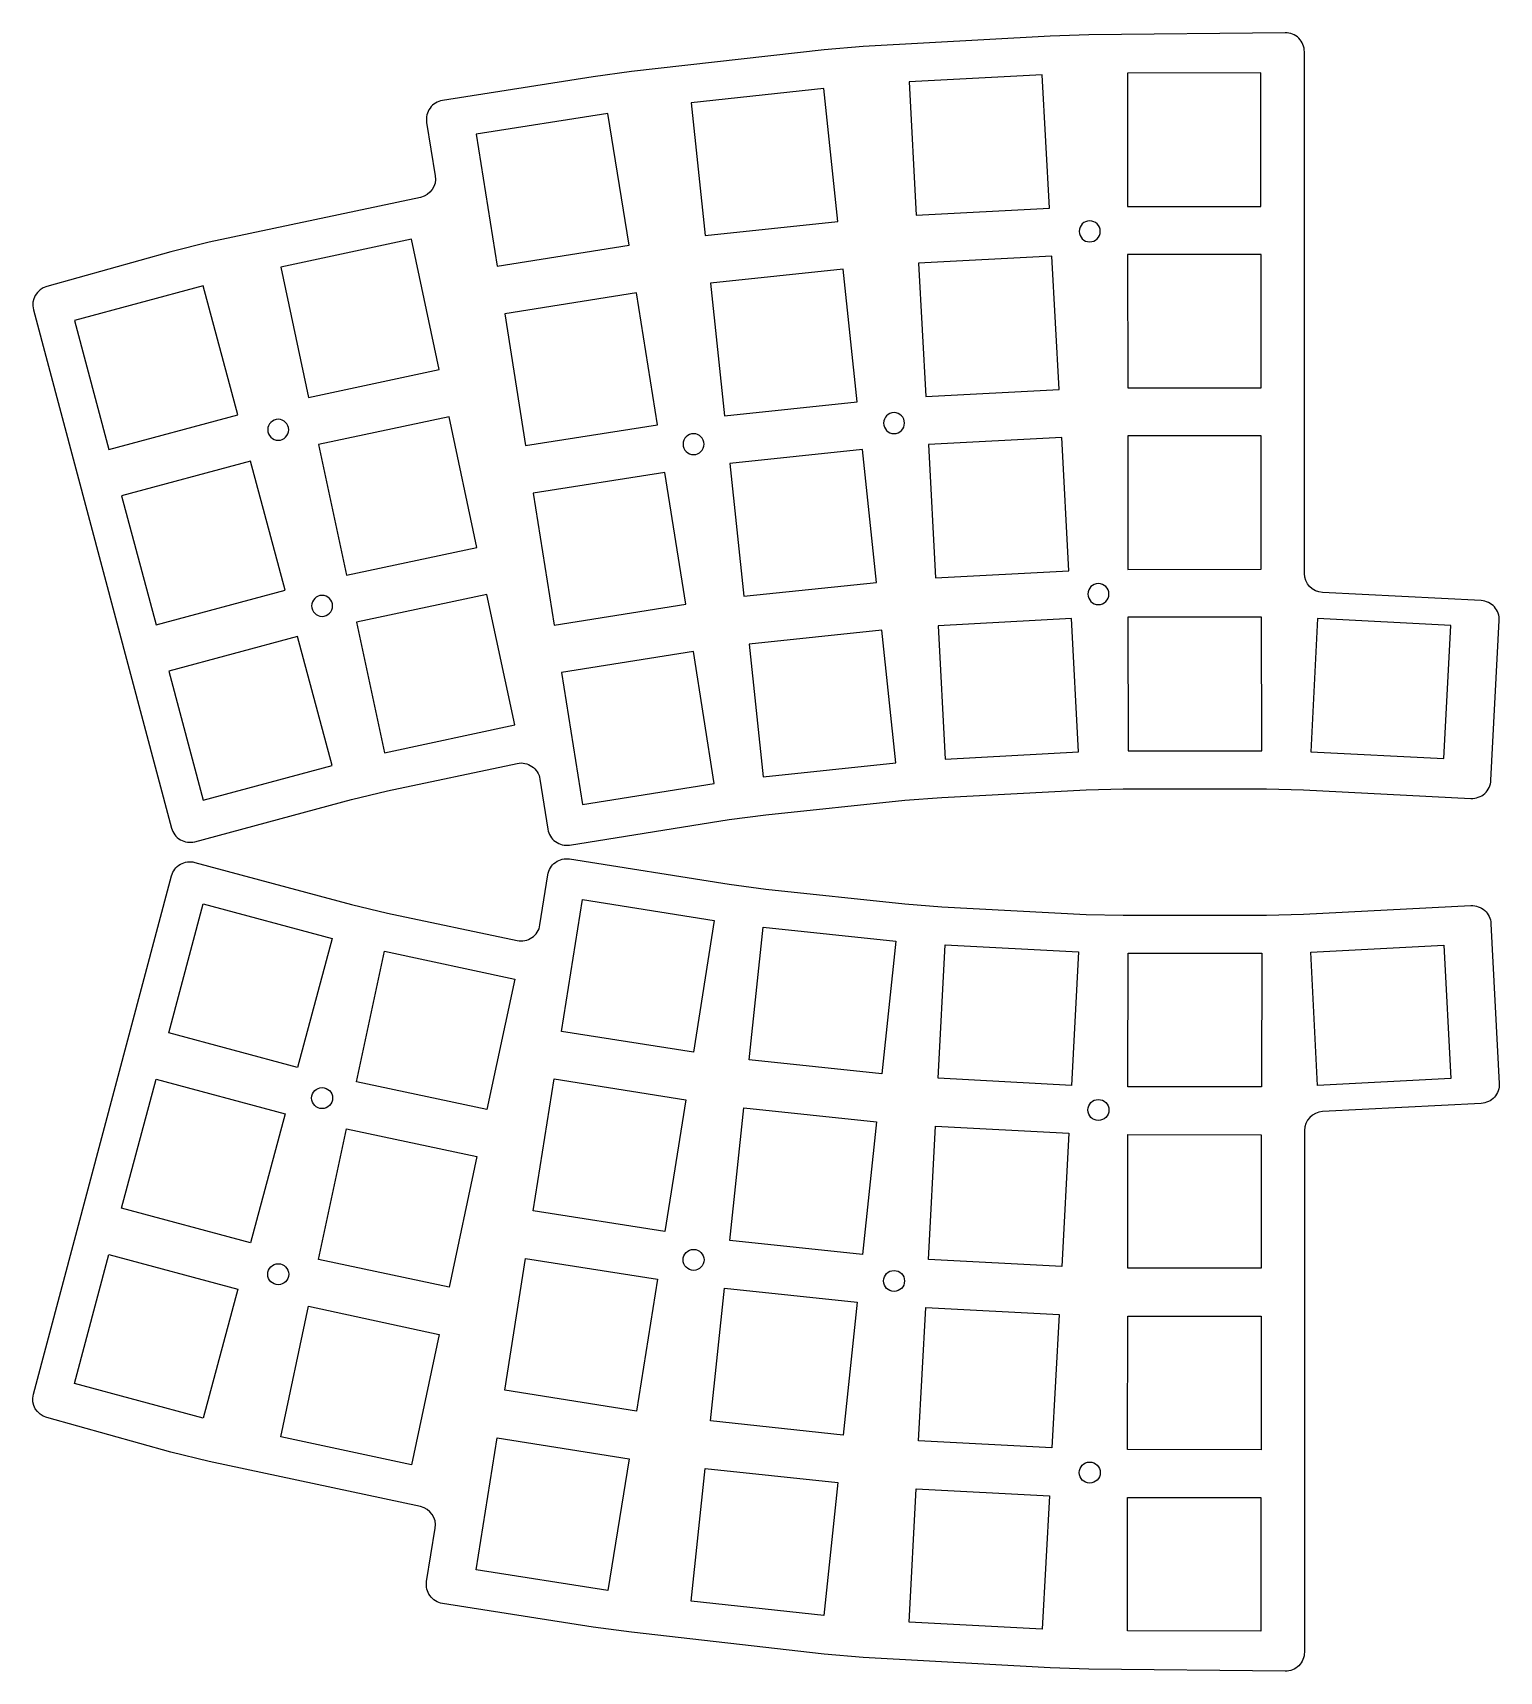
# Model space of a CAD drawing. Header units: millimetres. Extents: x 2 to 156, y -175 to -3.
import ezdxf

# ---------------------------------------------------------------- set-up
doc = ezdxf.new("R2010")
doc.units = ezdxf.units.MM
doc.layers.get('0').update_dxf_attribs({"linetype": 'CONTINUOUS'})

msp = doc.modelspace()

# ---------------------------------------------------------------- linework, layer by layer
for points in [[(84.76, -4.9), (64.56, -7.2), (60.52, -7.75), (44.72, -10.22, 0.415914), (43.06, -12.52), (43.97, -18.11, -0.400124), (42.41, -20.39), (20.23, -25.1), (16.23, -26.08), (3.2, -29.73, 0.410639), (1.81, -32.17), (16.29, -86.54, 0.414837), (18.74, -87.96), (35.17, -83.55), (38.94, -82.64), (52.56, -79.75, -0.430127), (54.95, -81.4), (55.77, -86.65, 0.415082), (58.06, -88.31), (74.78, -85.65), (78.64, -85.14), (93.24, -83.61), (97.12, -83.31), (112.24, -82.51), (116.12, -82.41), (131.16, -82.41), (135.05, -82.51), (152.61, -83.42, 0.414214), (154.71, -81.52), (155.58, -64.78, 0.414214), (153.68, -62.68), (137.04, -61.82, -0.399196), (135.14, -59.82), (135.14, -5.12, 0.417464), (133.12, -3.12), (112.54, -3.35), (108.46, -3.48), (88.86, -4.55)], [(3.2, -148.36, -0.410639), (1.81, -145.92), (16.29, -91.54, -0.414837), (18.74, -90.13), (35.17, -94.54), (38.94, -95.44), (52.56, -98.33, 0.430127), (54.95, -96.69), (55.77, -91.44, -0.415082), (58.06, -89.77), (74.78, -92.43), (78.64, -92.94), (93.24, -94.47), (97.12, -94.78), (112.24, -95.58), (116.12, -95.68), (131.16, -95.67), (135.05, -95.57), (152.61, -94.67, -0.414214), (154.71, -96.56), (155.58, -113.31, -0.414214), (153.68, -115.41), (137.04, -116.27, 0.399196), (135.14, -118.26), (135.14, -172.96, -0.417464), (133.12, -174.96), (112.54, -174.73), (108.46, -174.6), (88.86, -173.53), (84.76, -173.19), (64.56, -170.88), (60.52, -170.33), (44.72, -167.86, -0.415914), (43.06, -165.56), (43.97, -159.97, 0.400124), (42.41, -157.7), (20.23, -152.98), (16.23, -152)]]:
    msp.add_lwpolyline(points, format="xyb", close=True)
for points in [[(93.66, -8.26), (94.4, -22.25), (108.39, -21.51), (107.64, -7.52)], [(130.56, -7.32), (116.58, -7.35), (116.57, -21.36), (130.58, -21.34)], [(70.8, -10.46), (72.27, -24.37), (86.19, -22.91), (84.72, -8.97)], [(48.25, -13.77), (50.46, -27.59), (64.29, -25.4), (62.08, -11.58)], [(27.76, -27.7), (30.68, -41.39), (44.37, -38.45), (41.46, -24.76)], [(94.67, -27.29), (95.41, -41.27), (109.4, -40.53), (108.66, -26.54)], [(130.6, -26.36), (116.59, -26.38), (116.61, -40.37), (130.6, -40.37)], [(72.82, -29.38), (74.31, -43.3), (88.22, -41.83), (86.76, -27.9)], [(23.25, -43.19), (19.63, -29.67), (6.11, -33.3), (9.73, -46.82)], [(65.07, -30.4), (51.25, -32.6), (53.44, -46.42), (67.26, -44.23)], [(31.72, -46.32), (34.66, -60.01), (48.33, -57.09), (45.41, -43.4)], [(110.43, -59.55), (109.69, -45.57), (95.71, -46.31), (96.45, -60.29)], [(130.62, -45.39), (116.61, -45.39), (116.63, -59.4), (130.62, -59.38)], [(24.57, -48.05), (11.05, -51.7), (14.7, -65.22), (28.22, -61.57)], [(90.26, -60.76), (88.77, -46.84), (74.85, -48.31), (76.34, -62.22)], [(54.22, -51.42), (56.43, -65.25), (70.26, -63.06), (68.04, -49.23)], [(38.64, -78.64), (52.31, -75.72), (49.39, -62.02), (35.7, -64.94)], [(111.45, -78.55), (110.7, -64.57), (96.72, -65.31), (97.46, -79.29)], [(130.63, -64.41), (116.62, -64.43), (116.65, -78.42), (130.66, -78.42)], [(150.49, -65.28), (136.52, -64.56), (135.8, -78.53), (149.77, -79.25)], [(16, -70.07), (19.63, -83.59), (33.14, -79.97), (29.52, -66.45)], [(92.29, -79.7), (90.8, -65.77), (76.89, -67.25), (78.35, -81.17)], [(57.21, -70.23), (59.41, -84.05), (73.23, -81.86), (71.04, -68.03)], [(16, -108.01), (19.63, -94.49), (33.14, -98.12), (29.52, -111.64)], [(57.21, -107.86), (59.41, -94.03), (73.23, -96.22), (71.04, -110.05)], [(90.8, -112.32), (76.89, -110.83), (78.35, -96.91), (92.29, -98.38)], [(35.7, -113.14), (38.64, -99.45), (52.31, -102.37), (49.39, -116.06)], [(97.46, -98.79), (111.45, -99.53), (110.7, -113.52), (96.72, -112.78)], [(150.49, -112.8), (136.52, -113.52), (135.8, -99.55), (149.77, -98.83)], [(116.65, -99.67), (130.66, -99.67), (130.63, -113.68), (116.62, -113.66)], [(14.7, -112.87), (28.22, -116.52), (24.57, -130.04), (11.05, -126.39)], [(70.26, -115.03), (68.04, -128.86), (54.22, -126.66), (56.43, -112.84)], [(74.85, -129.78), (76.34, -115.86), (90.26, -117.33), (88.77, -131.24)], [(31.72, -131.77), (34.66, -118.07), (48.33, -120.99), (45.41, -134.68)], [(95.71, -131.78), (96.45, -117.79), (110.43, -118.53), (109.69, -132.52)], [(116.61, -132.69), (116.63, -118.68), (130.62, -118.7), (130.62, -132.69)], [(23.25, -134.89), (19.63, -148.41), (6.11, -144.78), (9.73, -131.27)], [(67.26, -133.86), (65.07, -147.68), (51.25, -145.49), (53.44, -131.66)], [(88.22, -136.25), (86.76, -150.19), (72.82, -148.7), (74.31, -134.79)], [(27.76, -150.39), (30.68, -136.69), (44.37, -139.63), (41.46, -153.33)], [(94.67, -150.8), (95.41, -136.81), (109.4, -137.56), (108.66, -151.54)], [(130.6, -137.72), (130.6, -151.73), (116.59, -151.7), (116.61, -137.72)], [(62.08, -166.51), (48.25, -164.32), (50.46, -150.49), (64.29, -152.68)], [(70.8, -167.63), (72.27, -153.71), (86.19, -155.18), (84.72, -169.12)], [(94.4, -155.84), (108.39, -156.58), (107.64, -170.56), (93.66, -169.82)], [(130.58, -156.75), (130.56, -170.76), (116.58, -170.74), (116.57, -156.73)]]:
    msp.add_lwpolyline(points, close=True)
at = {"extrusion": (0, -1.22465e-16, -1)}
for centre in [(-112.62, -23.95), (-112.62, -23.95), (-92.09, -44.06), (-92.09, -44.06), (-27.49, -44.76), (-27.49, -44.76), (-71.06, -46.27), (-71.06, -46.27), (-113.53, -61.99), (-113.53, -61.99), (-32.09, -63.23), (-32.09, -63.23)]:
    msp.add_circle(centre, 1.1, dxfattribs=at)
for centre in [(32.09, -114.85), (32.09, -114.85), (113.53, -116.1), (113.53, -116.1), (27.49, -133.33), (27.49, -133.33), (71.06, -131.82), (71.06, -131.82), (92.09, -134.03), (92.09, -134.03), (112.62, -154.13), (112.62, -154.13)]:
    msp.add_circle(centre, 1.1)

doc.saveas('drawing.dxf')
